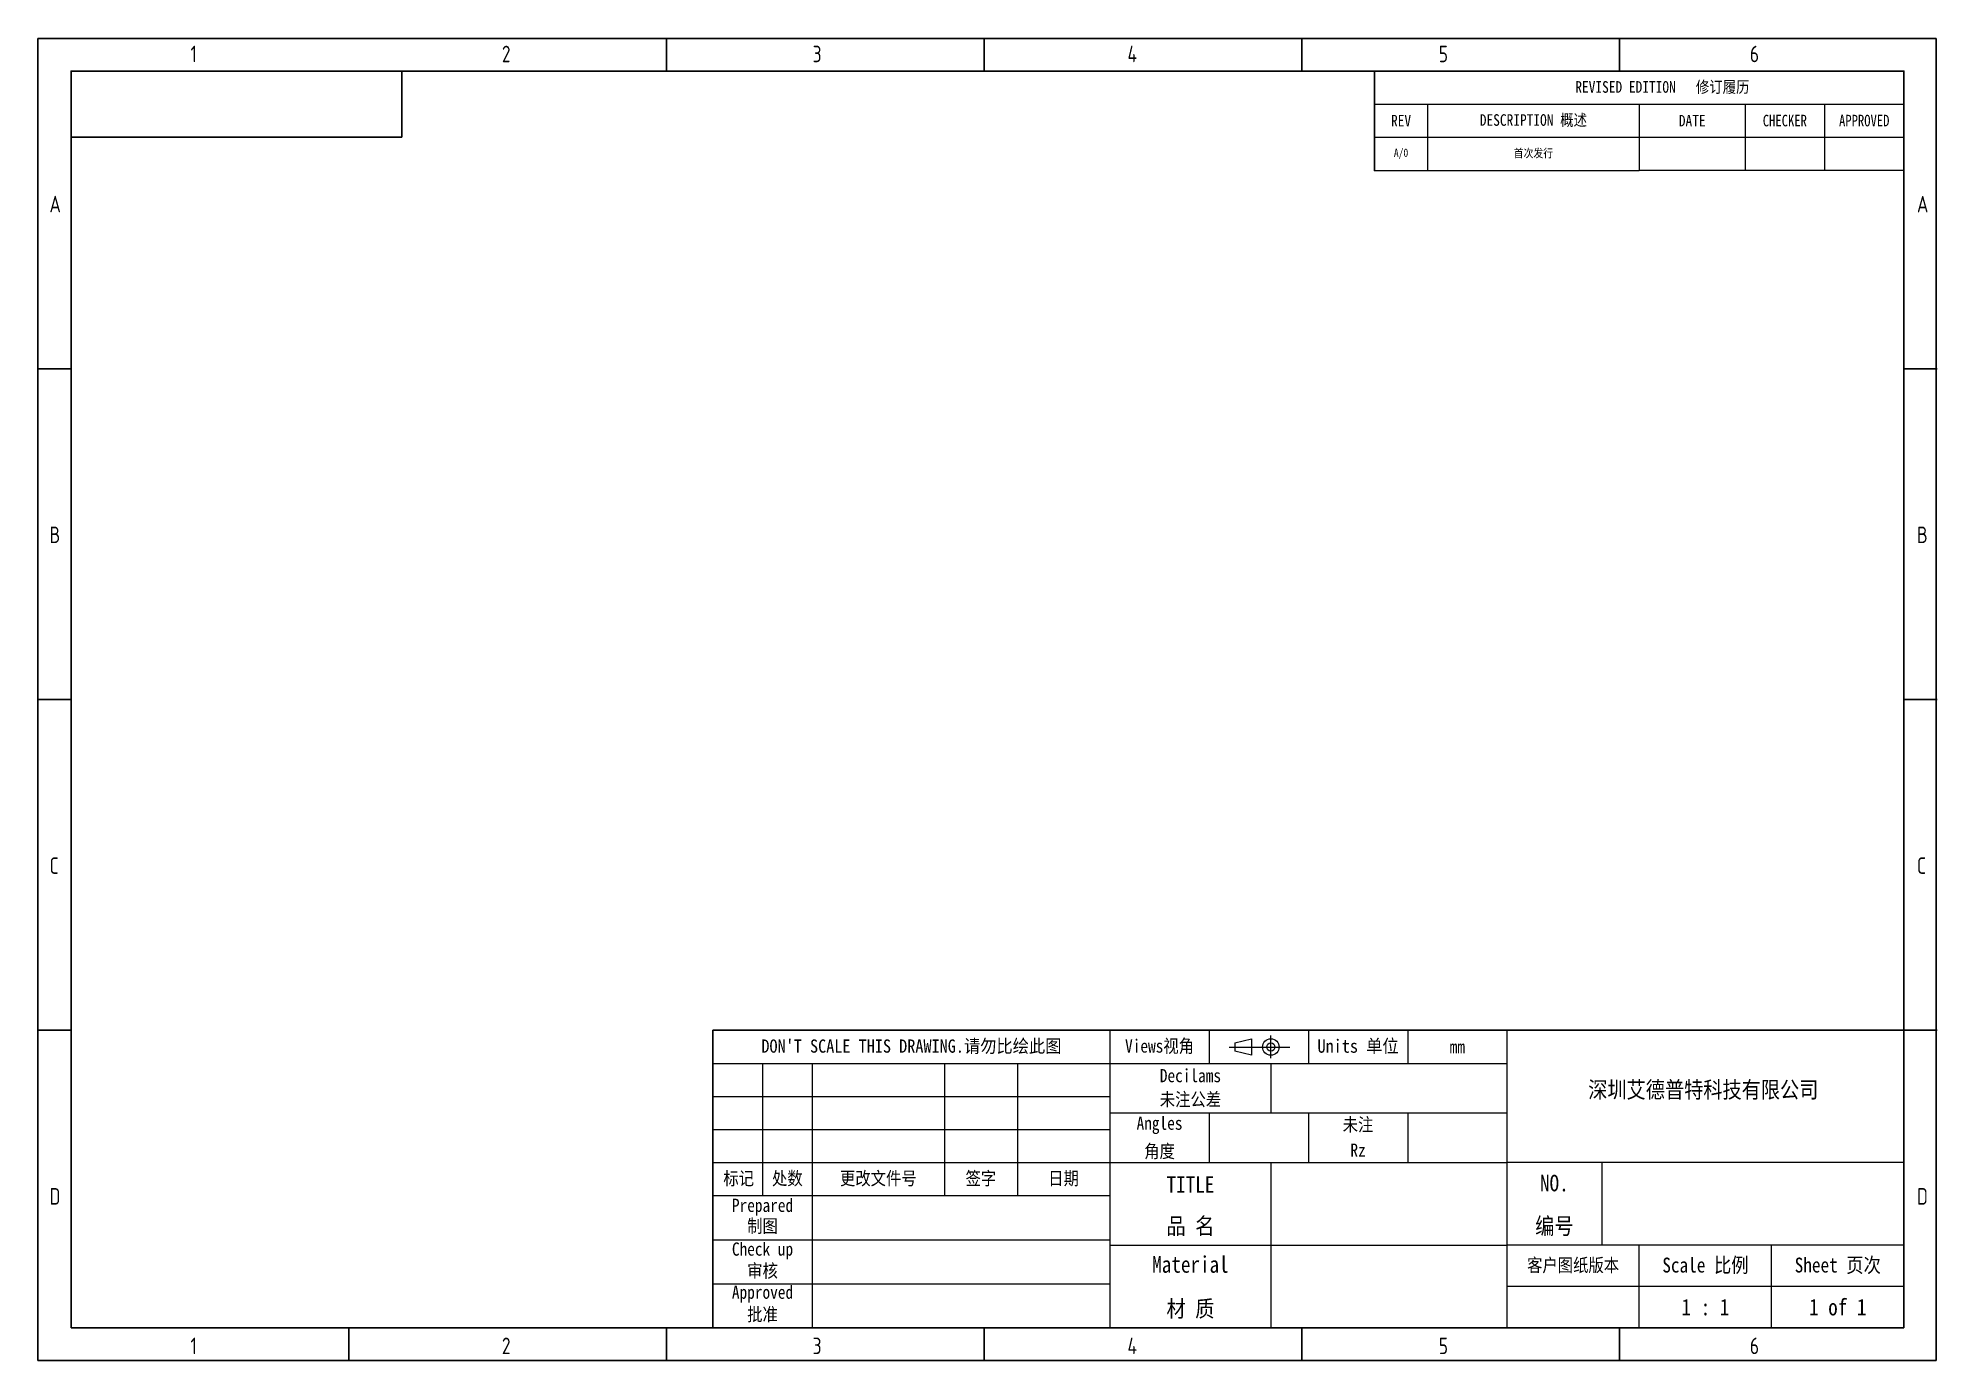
# Paper-space layout '布局2' of a CAD drawing. Header units: millimetres. Extents: x 0 to 287, y 0 to 200.
import ezdxf

# ---------------------------------------------------------------- set-up
doc = ezdxf.new("R2010")
doc.units = ezdxf.units.MM
doc.header["$LTSCALE"] = 100
doc.layers.get('0').update_dxf_attribs({"linetype": 'CONTINUOUS', "lineweight": 5})
doc.layers.add('粗实线', color=7, linetype='CONTINUOUS', lineweight=30)
doc.layers.add('细实线', color=7, linetype='CONTINUOUS', lineweight=5)
doc.styles.get("Standard").update_dxf_attribs({"font": 'iso.shx', "width": 0.85})

psp = doc.layouts.new('布局2')

# ---------------------------------------------------------------- linework, layer by layer
for p, q in [((202, 190), (282, 190)), ((210, 190), (210, 180)), ((242, 190), (242, 180)), ((258, 190), (258, 180)), ((270, 190), (270, 180)), ((202, 185), (282, 185)), ((102, 50), (282, 50)), ((102, 50), (102, 5)), ((162, 50), (162, 5)), ((177, 50), (177, 45)), ((186.32, 45.78), (186.32, 49.19)), ((192, 50), (192, 45)), ((207, 50), (207, 45)), ((222, 50), (222, 5)), ((180.02, 47.47), (189.2, 47.47)), ((180.89, 48.09), (183.39, 48.72)), ((180.89, 48.09), (180.89, 46.84)), ((183.39, 46.22), (180.89, 46.84)), ((183.39, 48.72), (183.39, 46.22)), ((102, 45), (162, 45)), ((109.5, 45), (109.5, 25)), ((117, 45), (117, 5)), ((137, 45), (137, 25)), ((148.01, 45), (148.01, 25)), ((162, 45), (222, 45)), ((186.34, 45), (186.34, 37.5)), ((102, 40), (162, 40)), ((162, 40), (162, 35)), ((162, 37.5), (222, 37.5)), ((177, 37.5), (177, 30)), ((192, 37.5), (192, 30)), ((207, 37.5), (207, 30)), ((102, 35), (162, 35)), ((102, 30), (162, 30)), ((162, 30), (222, 30)), ((186.34, 30), (186.34, 5)), ((282, 30), (222, 30)), ((236.35, 30), (236.35, 17.5)), ((102, 25), (162, 25)), ((133, 25), (133, 24.99)), ((102, 18.33), (162, 18.33)), ((162, 17.5), (222, 17.5)), ((282, 17.5), (222, 17.5)), ((242, 5), (242, 17.5)), ((262, 5), (262, 17.5)), ((102, 11.67), (162, 11.67)), ((282, 11.25), (222, 11.25))]:
    psp.add_line(p, q)
for radius in [1.25, 0.626]:
    psp.add_circle((186.32, 47.47), radius)
at = {"layer": '粗实线', "lineweight": 30}
for p, q in [((0, 0.08), (0, 199.92)), ((0, 0.08), (0, 198.8)), ((95, 200), (95, 195)), ((143, 200), (143, 195)), ((191, 200), (191, 195)), ((239, 200), (239, 195)), ((282, 195), (5, 195)), ((5, 195), (5, 5)), ((282, 5), (282, 195)), ((0, 150), (5, 150)), ((282, 150), (287, 150)), ((0, 100), (5, 100)), ((282, 100), (287, 100)), ((0, 50), (5, 50)), ((282, 50), (287, 50)), ((5, 5), (282, 5)), ((47, 5), (47, 0)), ((95, 5), (95, 0)), ((143, 5), (143, 0)), ((191, 5), (191, 0)), ((239, 5), (239, 0)), ((286.87, 0.08), (0, 0.08))]:
    psp.add_line(p, q, dxfattribs=at)
at = {"layer": '粗实线'}
for p, q in [((0, 199.92), (286.87, 199.92)), ((286.87, 199.92), (286.87, 0.08)), ((202, 195), (202, 179.9)), ((202, 179.9), (282, 180)), ((282, 61), (282, 5)), ((282, 5), (102, 5))]:
    psp.add_line(p, q, dxfattribs=at)
at = {"layer": '粗实线', "color": 7}
for p, q in [((55, 195), (55, 185)), ((55, 185), (5, 185))]:
    psp.add_line(p, q, dxfattribs=at)
at = {"layer": '粗实线'}
psp.add_lwpolyline([(5, 5), (102, 5), (102, 50), (282, 50), (282, 195), (5, 195), (5, 5)], close=True, dxfattribs=at)
at = {"layer": '细实线'}
for p, q in [((282, 5), (282, 50)), ((102, 5), (282, 5))]:
    psp.add_line(p, q, dxfattribs=at)

# ---------------------------------------------------------------- texts
at = {"attachment_point": 5}
for s, insert, char_height, width in [('{\\fFangSong_GB2312|b0|i0|c134|p34;REVISED EDITION   \\fNSimSun|b0|i0|c134|p49;修订履历}', (245.5, 192.5), 1.75, 73), ('{\\fNSimSun|b0|i0|c134|p49;REV}', (206, 187.5), 1.75, 8), ('{\\fFangSong_GB2312|b0|i0|c128|p34;DESCRIPTION \\fNSimSun|b0|i0|c134|p49;概述}', (226, 187.5), 1.75, 32), ('{\\fFangSong_GB2312|b0|i0|c134|p34;DATE}', (250, 187.5), 1.75, 16), ('{\\fFangSong_GB2312|b0|i0|c134|p34;\\W0.8;CHECKER}', (264, 187.5), 1.75, 12), ('{\\fFangSong_GB2312|b0|i0|c128|p34;\\W0.8;APPROVED}', (276, 187.5), 1.75, 12), ('{\\fNSimSun|b0|i0|c134|p49;A/0}', (206, 182.5), 1.25, 8), ('{\\fNSimSun|b0|i0|c134|p49;首次发行}', (226, 182.5), 1.25, 32), ("{\\fFangSong_GB2312|b0|i0|c0|p34;\\W0.9;DON'T SCALE THIS DRAWING.\\fSimSun|b0|i0|c134|p2;请勿比绘此图}", (132, 47.5), 2, 60), ('{\\fFangSong_GB2312|b0|i0|c134|p34;Views\\fNSimSun|b0|i0|c134|p49;视角}', (169.5, 47.5), 2, 15), ('{\\fFangSong_GB2312|b0|i0|c128|p34;\\W0.9;Units \\fSimSun|b0|i0|c134|p2;单位}', (199.5, 47.5), 2, 15), ('{\\fFangSong_GB2312|b0|i0|c134|p34;mm}', (214.5, 47.5), 2, 15), ('{\\fNSimSun|b0|i0|c134|p49;\\H1x;深圳艾德普特科技有限公司}', (251.68, 40.88), 2.5, 57.6767), ('{\\fNSimSun|b0|i0|c134|p49;标记}', (105.9, 27.5), 2, 7.1996), ('{\\fSimSun|b0|i0|c134|p2;处数}', (113.25, 27.5), 2, 7.1996), ('{\\fSimSun|b0|i0|c134|p2;更改文件号}', (127, 27.5), 2, 20), ('{\\fSimSun|b0|i0|c134|p2;签字}', (142.5, 27.5), 2, 7.1996), ('{\\fSimSun|b0|i0|c134|p2;日期}', (155, 27.5), 2, 7.1996), ('{\\fFangSong_GB2312|b0|i0|c134|p34;Prepared}', (109.5, 23.25), 2, 15), ('{\\fNSimSun|b0|i0|c134|p49;制图}', (109.5, 20.31), 2, 7.1996), ('{\\fFangSong_GB2312|b0|i0|c134|p34;Check up}', (109.5, 16.64), 2, 15), ('{\\fNSimSun|b0|i0|c134|p49;审核}', (109.5, 13.53), 2, 7.1996), ('{\\fNSimSun|b0|i0|c134|p49;客户图纸版本}', (232, 14.38), 2, 20), ('{\\fFangSong_GB2312|b0|i0|c134|p34;Scale \\fNSimSun|b0|i0|c134|p49;比例}', (252, 14.38), 2.25, 20), ('{\\fFangSong_GB2312|b0|i0|c134|p34;Sheet \\fNSimSun|b0|i0|c134|p49;页\\fSimSun|b0|i0|c134|p2;次}', (272, 14.38), 2.25, 20), ('{\\fFangSong_GB2312|b0|i0|c134|p34;Approved}', (109.5, 10.12), 2, 15), ('{\\fFangSong_GB2312|b0|i0|c134|p34;1 : 1}', (252, 8.13), 2.5, 20), ('{\\fFangSong_GB2312|b0|i0|c134|p34;1 \\fFangSong_GB2312|b0|i0|c0|p34;of\\fFangSong_GB2312|b0|i0|c134|p34; 1}', (272, 8.13), 2.5, 20), ('{\\fNSimSun|b0|i0|c134|p49;批准}', (109.5, 6.95), 2, 7.1996)]:
    psp.add_mtext(s, dxfattribs=dict(at, insert=insert, char_height=char_height, width=width))
at = {"linetype": 'Continuous', "lineweight": 25, "attachment_point": 5}
for s, insert, char_height, width in [('{\\fFangSong_GB2312|b0|i0|c134|p34;Decilams}', (174.17, 43.13), 2, 24.3356), ('{\\fNSimSun|b0|i0|c134|p49;未注公差}', (174.17, 39.44), 2, 24.3356), ('{\\fFangSong_GB2312|b0|i0|c134|p34;Angles}', (169.5, 35.63), 2, 15), ('{\\fNSimSun|b0|i0|c134|p49;未注}', (199.5, 35.63), 2, 15), ('{\\fNSimSun|b0|i0|c134|p49;角度}', (169.5, 31.6), 2, 15), ('{\\fFangSong_GB2312|b0|i0|c134|p34;Rz}', (199.5, 31.88), 2, 15), ('{\\fFangSong_GB2312|b0|i0|c134|p34;TITLE}', (174.17, 26.68), 2.5, 24.3356), ('{\\fFangSong_GB2312|b0|i0|c134|p34;NO.}', (229.17, 26.88), 2.5, 14.3498), ('{\\fNSimSun|b0|i0|c134|p49;品 名}', (174.17, 20.28), 2.5, 24.3356), ('{\\fNSimSun|b0|i0|c134|p49;编号}', (229.17, 20.28), 2.5, 14.3498), ('{\\fFangSong_GB2312|b0|i0|c134|p34;Material}', (174.17, 14.58), 2.5, 24.3356), ('{\\fNSimSun|b0|i0|c134|p49;材 质}', (174.17, 7.78), 2.5, 24.3356)]:
    psp.add_mtext(s, dxfattribs=dict(at, insert=insert, char_height=char_height, width=width))
at = {"layer": '粗实线', "lineweight": 30, "char_height": 2.5, "width": 10.6756, "attachment_point": 1}
for s, insert in [('1', (23.05, 198.83)), ('2', (70.11, 198.83)), ('3', (117.08, 198.83)), ('4', (164.66, 198.83)), ('5', (211.71, 198.83)), ('6', (258.72, 198.83)), ('A', (1.74, 176.14)), ('A', (283.97, 176.14)), ('B', (1.74, 126.14)), ('B', (283.97, 126.14)), ('C', (1.74, 76.14)), ('C', (283.97, 76.14)), ('D', (1.74, 26.14)), ('D', (283.97, 26.14)), ('1', (23.05, 3.54)), ('2', (70.11, 3.54)), ('3', (117.08, 3.54)), ('4', (164.66, 3.54)), ('5', (211.71, 3.54)), ('6', (258.72, 3.54))]:
    psp.add_mtext(s, dxfattribs=dict(at, insert=insert))

# ---------------------------------------------------------------- viewports
at = {"layer": '粗实线'}
vp = psp.add_viewport(center=(143.5, 100), size=(277, 190), view_center_point=(6346.897, -4526.089), view_height=570.90406, dxfattribs=at)
vp.dxf.flags = 0x10000  # cut along an outline
vp.dxf.clipping_boundary_handle = psp.add_lwpolyline([(5, 5), (102, 5), (102, 50), (282, 50), (282, 195), (5, 195), (5, 5)], format="xyb", close=True, dxfattribs={"invisible": 1}).dxf.handle

doc.saveas('drawing.dxf')
